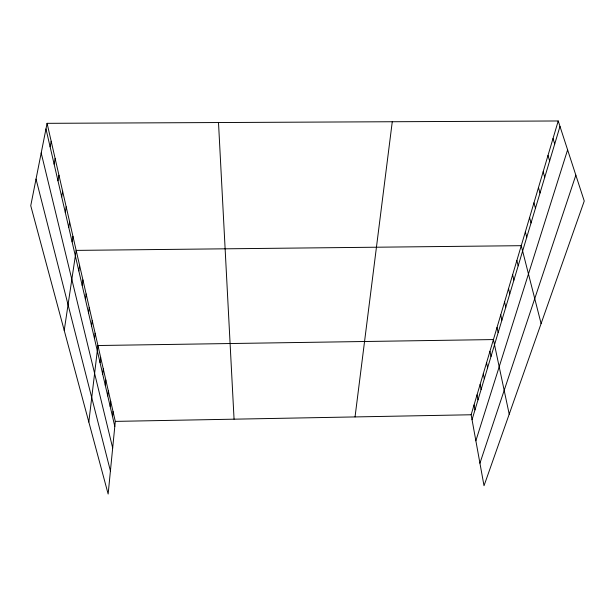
<?xml version="1.0" encoding="UTF-8"?>
<svg xmlns="http://www.w3.org/2000/svg" width="615" height="615" viewBox="0 0 615 615"><rect width="100%" height="100%" fill="white"/><g stroke="black" fill="none" stroke-linecap="round" stroke-linejoin="round"><path stroke-width="0.92" d="M47.078 123.331L115.297 421.39L108.148 494.03L30.75 205.702L47.078 123.331L558.22 120.971L584.25 201.02L484.02 485.742L471.144 414.764L558.22 120.971M112.522 416.593L113.037 411.504M110.177 406.446L110.708 401.326M107.756 395.991L108.309 390.84M105.265 385.221L105.834 380.032M102.697 374.105L103.282 368.885M100.045 362.642L100.652 357.392M88.821 422.021L97.931 345.522L493.43 339.565L509.212 414.187M94.479 338.581L95.125 333.261M91.55 325.95L92.227 320.6M355.039 416.924L392.27 121.739M88.529 312.889L89.237 307.508M85.408 299.374L86.131 293.962M82.172 285.383L82.925 279.948M78.82 270.892L79.604 265.434M64.229 330.416L76.16 250.39L521.259 245.685L541.1 323.582M72.101 241.864L72.947 236.36M68.749 227.373L69.626 221.846M65.282 212.383L66.189 206.84M61.692 196.862L62.638 191.303M57.971 180.787L58.955 175.221M54.112 164.128L55.142 158.547M50.115 146.854L51.183 141.266M472.043 419.699L559.988 126.413M475.864 440.763L567.607 149.837M479.931 463.203L575.848 175.175M115.297 421.39L471.144 414.764M553.016 138.529L554.722 143.964M547.996 155.464L549.649 160.892M543.153 171.808L544.752 177.235M538.471 187.59L540.016 193.01M533.951 202.85L535.45 208.247M529.577 217.595L531.029 222.984M525.348 231.87L526.755 237.236M36.031 179.073L110.423 470.952M516.861 260.499L518.184 265.826M41.197 152.997L112.683 447.981M512.626 274.805L513.902 280.109M508.528 288.627L509.758 293.909M45.971 128.919L114.805 426.441M504.561 301.996L505.761 307.246M500.733 314.926L501.894 320.146M497.02 327.441L498.15 332.638M489.947 351.311L491.008 356.439M486.573 362.696L487.603 367.793M483.305 373.736L484.305 378.802M480.13 384.452L481.099 389.487M477.048 394.845L477.993 399.85M474.05 404.947L474.972 409.921M218.502 122.539L234.061 419.176"/></g></svg>
